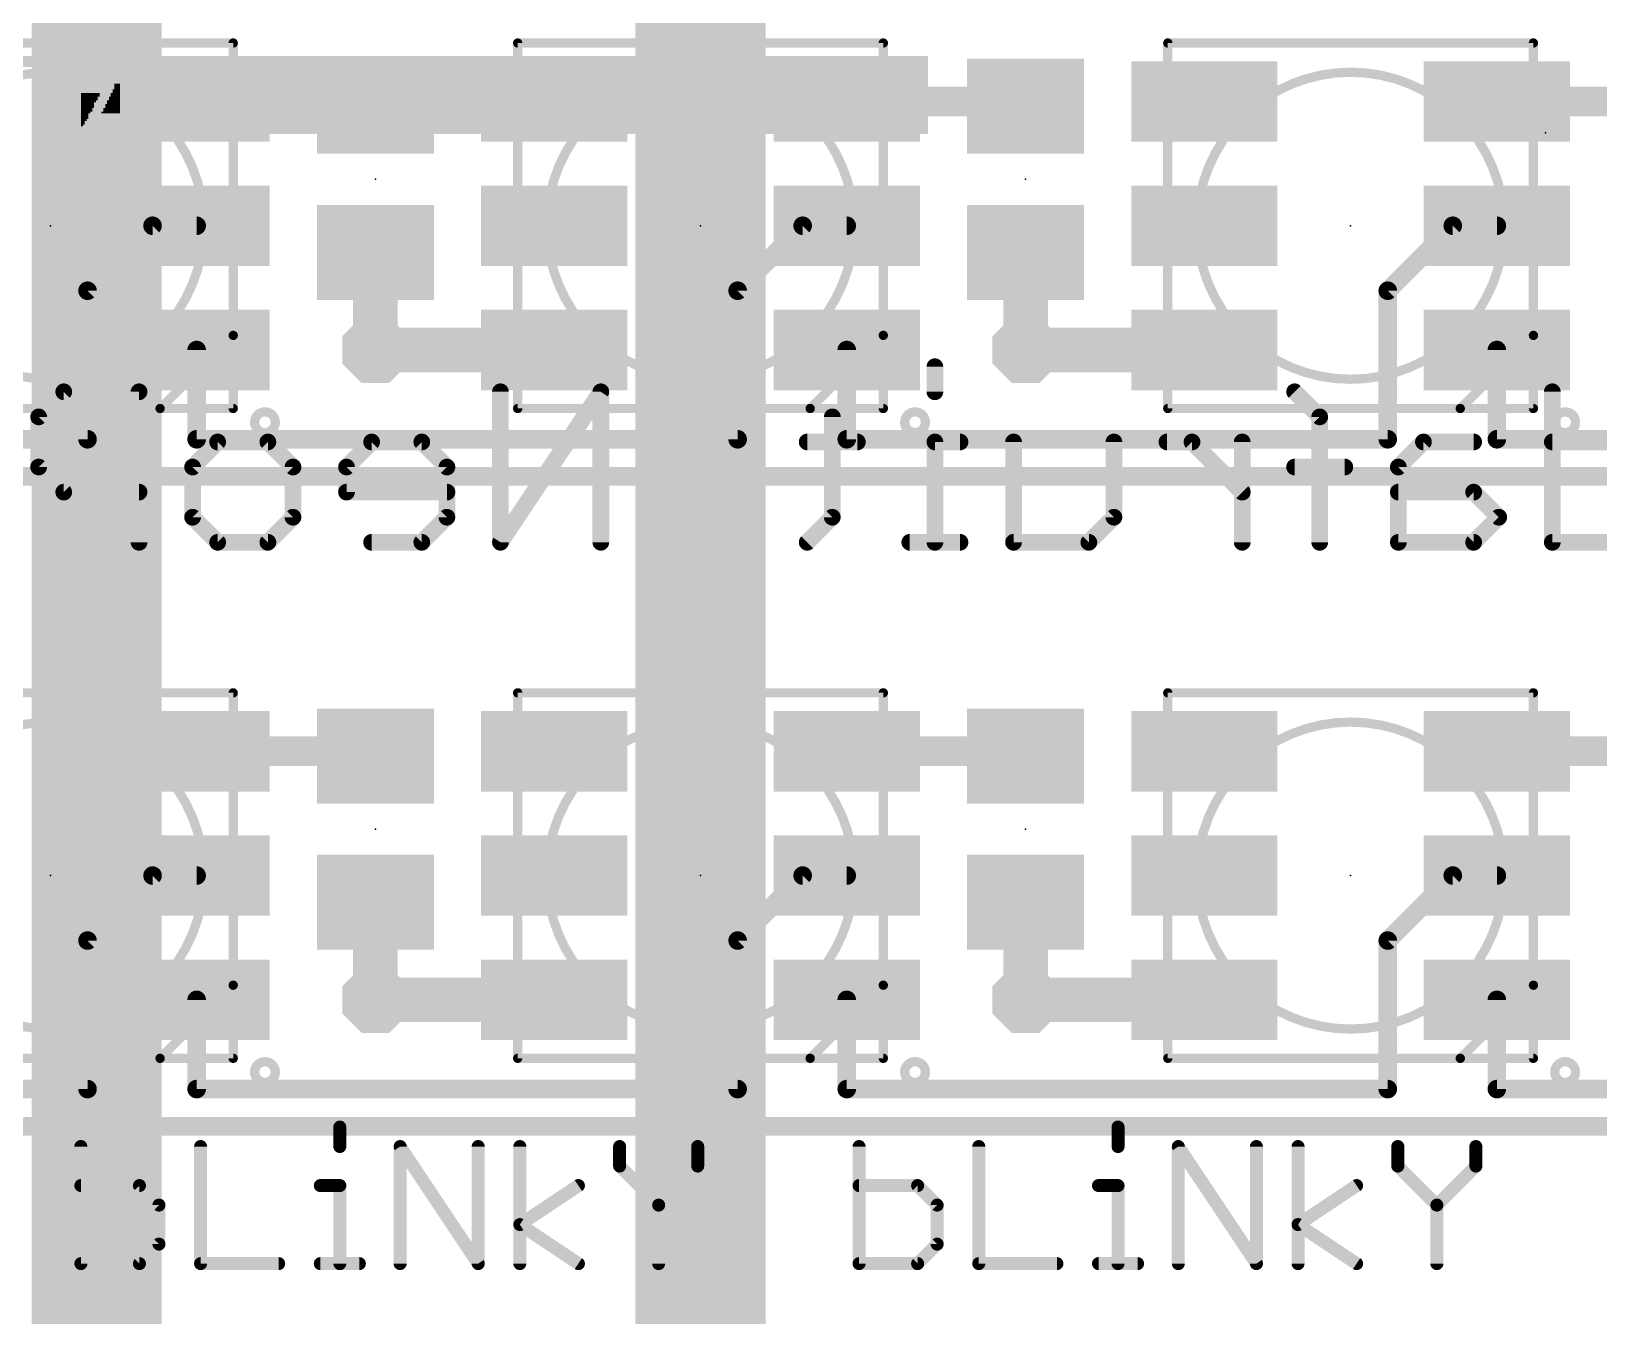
# Model space of a CAD drawing. Extents: x -36 to 36, y -36 to 36.
# Drawn here: x -4.71 to 16.73, y -19.36 to -1.79 of the extents above; entities that cross this region are included whole.
import ezdxf

# ---------------------------------------------------------------- set-up
doc = ezdxf.new("R2010")
doc.units = 0
for name, color, linetype in [('1', 12, 'CONTINUOUS'), ('16', 132, 'CONTINUOUS'), ('18', 4, 'CONTINUOUS'), ('21', 40, 'CONTINUOUS'), ('22', 6, 'CONTINUOUS'), ('23', 53, 'CONTINUOUS'), ('24', 53, 'CONTINUOUS')]:
    doc.layers.add(name, color=color, linetype=linetype)

# ---------------------------------------------------------------- blocks, each defined once
blk = doc.blocks.new('RECT')
blk.add_solid([(-0.5, -0.5), (0.5, -0.5), (-0.5, 0.5), (0.5, 0.5)])
blk = doc.blocks.new('OCTAGONV')
at = {"const_width": 0.5}
blk.add_lwpolyline([(-0.25, -0.1036), (-0.25, 0.1036), (-0.1036, 0.25), (0.1036, 0.25), (0.25, 0.1036), (0.25, -0.1036), (0.1036, -0.25), (-0.1036, -0.25), (-0.25, -0.1036), (-0.25, 0.1036)], dxfattribs=at)
blk = doc.blocks.new('ROUNDV')
at = {"const_width": 0.5}
blk.add_lwpolyline([(0, -0.25, 1), (0, 0.25, 1), (0, -0.25)], format="xyb", dxfattribs=at)

msp = doc.modelspace()

# ---------------------------------------------------------------- linework, layer by layer
at = {"layer": '1'}
for points, const_width in [([(-2.445, -2.745), (0, -2.745)], 0.4064), ([(0, -2.745), (0, -2.81)], 0.4064), ([(6.445, -2.745), (8.89, -2.745)], 0.4064), ([(8.89, -2.745), (8.89, -2.81)], 0.4064), ([(15.335, -2.745), (17.78, -2.745)], 0.4064), ([(-3.048, -4.445), (-3.937, -5.334)], 0.254), ([(-2.445, -4.445), (-3.048, -4.445)], 0.254), ([(5.842, -4.445), (4.953, -5.334)], 0.254), ([(6.445, -4.445), (5.842, -4.445)], 0.254), ([(14.732, -4.445), (13.843, -5.334)], 0.254), ([(15.335, -4.445), (14.732, -4.445)], 0.254), ([(0, -4.81), (0, -6.145)], 0.6096), ([(8.89, -4.81), (8.89, -6.145)], 0.6096), ([(-3.937, -5.334), (-3.937, -7.366)], 0.254), ([(4.953, -5.334), (4.953, -7.366)], 0.254), ([(13.843, -5.334), (13.843, -7.366)], 0.254), ([(0, -6.145), (2.445, -6.145)], 0.6096), ([(8.89, -6.145), (11.335, -6.145)], 0.6096), ([(-2.445, -7.366), (-2.445, -6.145)], 0.254), ([(6.445, -7.366), (6.445, -6.145)], 0.254), ([(15.335, -7.366), (15.335, -6.145)], 0.254), ([(-3.937, -7.366), (-11.335, -7.366)], 0.254), ([(4.953, -7.366), (-2.445, -7.366)], 0.254), ([(13.843, -7.366), (6.445, -7.366)], 0.254), ([(22.733, -7.366), (15.335, -7.366)], 0.254), ([(33.115, -7.874), (-29.159, -7.874)], 0.254), ([(-2.445, -11.635), (0, -11.635)], 0.4064), ([(0, -11.635), (0, -11.7)], 0.4064), ([(6.445, -11.635), (8.89, -11.635)], 0.4064), ([(8.89, -11.635), (8.89, -11.7)], 0.4064), ([(15.335, -11.635), (17.78, -11.635)], 0.4064), ([(-3.048, -13.335), (-3.937, -14.224)], 0.254), ([(-2.445, -13.335), (-3.048, -13.335)], 0.254), ([(5.842, -13.335), (4.953, -14.224)], 0.254), ([(6.445, -13.335), (5.842, -13.335)], 0.254), ([(14.732, -13.335), (13.843, -14.224)], 0.254), ([(15.335, -13.335), (14.732, -13.335)], 0.254), ([(0, -13.7), (0, -15.035)], 0.6096), ([(8.89, -13.7), (8.89, -15.035)], 0.6096), ([(-3.937, -14.224), (-3.937, -16.256)], 0.254), ([(4.953, -14.224), (4.953, -16.256)], 0.254), ([(13.843, -14.224), (13.843, -16.256)], 0.254), ([(0, -15.035), (2.445, -15.035)], 0.6096), ([(8.89, -15.035), (11.335, -15.035)], 0.6096), ([(-2.445, -16.256), (-2.445, -15.035)], 0.254), ([(6.445, -16.256), (6.445, -15.035)], 0.254), ([(15.335, -16.256), (15.335, -15.035)], 0.254), ([(-3.937, -16.256), (-11.335, -16.256)], 0.254), ([(4.953, -16.256), (-2.445, -16.256)], 0.254), ([(13.843, -16.256), (6.445, -16.256)], 0.254), ([(22.733, -16.256), (15.335, -16.256)], 0.254), ([(30.575, -16.764), (-29.1871, -16.764)], 0.254)]:
    msp.add_lwpolyline(points, dxfattribs=dict(at, const_width=const_width))
for points, const_width in [([(-2.445, -2.6434, 1), (-2.445, -2.8466)], 0.2032), ([(0.1016, -2.745, 1), (-0.1016, -2.745)], 0.2032), ([(0, -2.8466, 1), (0, -2.6434)], 0.2032), ([(6.445, -2.6434, 1), (6.445, -2.8466)], 0.2032), ([(8.9916, -2.745, 1), (8.7884, -2.745)], 0.2032), ([(8.89, -2.8466, 1), (8.89, -2.6434)], 0.2032), ([(15.335, -2.6434, 1), (15.335, -2.8466)], 0.2032), ([(-0.1016, -2.81, 1), (0.1016, -2.81)], 0.2032), ([(8.7884, -2.81, 1), (8.9916, -2.81)], 0.2032), ([(-3.048, -4.3815, 1), (-3.048, -4.5085)], 0.127), ([(-3.0031, -4.4899, 1), (-3.0929, -4.4001)], 0.127), ([(-2.445, -4.5085, 1), (-2.445, -4.3815)], 0.127), ([(5.842, -4.3815, 1), (5.842, -4.5085)], 0.127), ([(5.8869, -4.4899, 1), (5.7971, -4.4001)], 0.127), ([(6.445, -4.5085, 1), (6.445, -4.3815)], 0.127), ([(14.732, -4.3815, 1), (14.732, -4.5085)], 0.127), ([(14.7769, -4.4899, 1), (14.6871, -4.4001)], 0.127), ([(15.335, -4.5085, 1), (15.335, -4.3815)], 0.127), ([(0.1524, -4.81, 1), (-0.1524, -4.81)], 0.3048), ([(9.0424, -4.81, 1), (8.7376, -4.81)], 0.3048), ([(-3.8735, -5.334, 1), (-4.0005, -5.334)], 0.127), ([(-3.9819, -5.2891, 1), (-3.8921, -5.3789)], 0.127), ([(5.0165, -5.334, 1), (4.8895, -5.334)], 0.127), ([(4.9081, -5.2891, 1), (4.9979, -5.3789)], 0.127), ([(13.9065, -5.334, 1), (13.7795, -5.334)], 0.127), ([(13.7981, -5.2891, 1), (13.8879, -5.3789)], 0.127), ([(0, -5.9926, 1), (0, -6.2974)], 0.3048), ([(-0.1524, -6.145, 1), (0.1524, -6.145)], 0.3048), ([(2.445, -6.2974, 1), (2.445, -5.9926)], 0.3048), ([(8.89, -5.9926, 1), (8.89, -6.2974)], 0.3048), ([(8.7376, -6.145, 1), (9.0424, -6.145)], 0.3048), ([(11.335, -6.2974, 1), (11.335, -5.9926)], 0.3048), ([(-2.3815, -6.145, 1), (-2.5085, -6.145)], 0.127), ([(6.5085, -6.145, 1), (6.3815, -6.145)], 0.127), ([(15.3985, -6.145, 1), (15.2715, -6.145)], 0.127), ([(-3.937, -7.4295, 1), (-3.937, -7.3025)], 0.127), ([(-2.445, -7.3025, 1), (-2.445, -7.4295)], 0.127), ([(4.953, -7.4295, 1), (4.953, -7.3025)], 0.127), ([(6.445, -7.3025, 1), (6.445, -7.4295)], 0.127), ([(13.843, -7.4295, 1), (13.843, -7.3025)], 0.127), ([(15.335, -7.3025, 1), (15.335, -7.4295)], 0.127), ([(-4.0005, -7.366, 1), (-3.8735, -7.366)], 0.127), ([(-2.5085, -7.366, 1), (-2.3815, -7.366)], 0.127), ([(4.8895, -7.366, 1), (5.0165, -7.366)], 0.127), ([(6.3815, -7.366, 1), (6.5085, -7.366)], 0.127), ([(13.7795, -7.366, 1), (13.9065, -7.366)], 0.127), ([(15.2715, -7.366, 1), (15.3985, -7.366)], 0.127), ([(-2.445, -11.5334, 1), (-2.445, -11.7366)], 0.2032), ([(0.1016, -11.635, 1), (-0.1016, -11.635)], 0.2032), ([(0, -11.7366, 1), (0, -11.5334)], 0.2032), ([(6.445, -11.5334, 1), (6.445, -11.7366)], 0.2032), ([(8.9916, -11.635, 1), (8.7884, -11.635)], 0.2032), ([(8.89, -11.7366, 1), (8.89, -11.5334)], 0.2032), ([(15.335, -11.5334, 1), (15.335, -11.7366)], 0.2032), ([(-0.1016, -11.7, 1), (0.1016, -11.7)], 0.2032), ([(8.7884, -11.7, 1), (8.9916, -11.7)], 0.2032), ([(-3.048, -13.2715, 1), (-3.048, -13.3985)], 0.127), ([(-3.0031, -13.3799, 1), (-3.0929, -13.2901)], 0.127), ([(-2.445, -13.3985, 1), (-2.445, -13.2715)], 0.127), ([(5.842, -13.2715, 1), (5.842, -13.3985)], 0.127), ([(5.8869, -13.3799, 1), (5.7971, -13.2901)], 0.127), ([(6.445, -13.3985, 1), (6.445, -13.2715)], 0.127), ([(14.732, -13.2715, 1), (14.732, -13.3985)], 0.127), ([(14.7769, -13.3799, 1), (14.6871, -13.2901)], 0.127), ([(15.335, -13.3985, 1), (15.335, -13.2715)], 0.127), ([(0.1524, -13.7, 1), (-0.1524, -13.7)], 0.3048), ([(9.0424, -13.7, 1), (8.7376, -13.7)], 0.3048), ([(-3.8735, -14.224, 1), (-4.0005, -14.224)], 0.127), ([(-3.9819, -14.1791, 1), (-3.8921, -14.2689)], 0.127), ([(5.0165, -14.224, 1), (4.8895, -14.224)], 0.127), ([(4.9081, -14.1791, 1), (4.9979, -14.2689)], 0.127), ([(13.9065, -14.224, 1), (13.7795, -14.224)], 0.127), ([(13.7981, -14.1791, 1), (13.8879, -14.2689)], 0.127), ([(0, -14.8826, 1), (0, -15.1874)], 0.3048), ([(2.445, -15.1874, 1), (2.445, -14.8826)], 0.3048), ([(8.89, -14.8826, 1), (8.89, -15.1874)], 0.3048), ([(11.335, -15.1874, 1), (11.335, -14.8826)], 0.3048), ([(-2.3815, -15.035, 1), (-2.5085, -15.035)], 0.127), ([(-0.1524, -15.035, 1), (0.1524, -15.035)], 0.3048), ([(6.5085, -15.035, 1), (6.3815, -15.035)], 0.127), ([(8.7376, -15.035, 1), (9.0424, -15.035)], 0.3048), ([(15.3985, -15.035, 1), (15.2715, -15.035)], 0.127), ([(-4.0005, -16.256, 1), (-3.8735, -16.256)], 0.127), ([(-3.937, -16.3195, 1), (-3.937, -16.1925)], 0.127), ([(-2.445, -16.1925, 1), (-2.445, -16.3195)], 0.127), ([(-2.5085, -16.256, 1), (-2.3815, -16.256)], 0.127), ([(4.8895, -16.256, 1), (5.0165, -16.256)], 0.127), ([(4.953, -16.3195, 1), (4.953, -16.1925)], 0.127), ([(6.445, -16.1925, 1), (6.445, -16.3195)], 0.127), ([(6.3815, -16.256, 1), (6.5085, -16.256)], 0.127), ([(13.7795, -16.256, 1), (13.9065, -16.256)], 0.127), ([(13.843, -16.3195, 1), (13.843, -16.1925)], 0.127), ([(15.335, -16.1925, 1), (15.335, -16.3195)], 0.127), ([(15.2715, -16.256, 1), (15.3985, -16.256)], 0.127)]:
    msp.add_lwpolyline(points, format="xyb", dxfattribs=dict(at, const_width=const_width))
at = {"layer": '16', "const_width": 1.778}
for points in [[(-3.81, -9.525), (-3.81, -0.508)], [(4.445, -9.525), (4.445, -0.508)], [(-3.81, -18.161), (-3.81, -9.525)], [(4.445, -18.161), (4.445, -9.525)], [(-3.81, -18.161), (-3.81, -27.432)], [(4.445, -18.161), (4.445, -27.432)]]:
    msp.add_lwpolyline(points, dxfattribs=at)
at = {"layer": '16', "const_width": 0.889}
for points in [[(-3.3655, -9.525, 1), (-4.2545, -9.525)], [(4.8895, -9.525, 1), (4.0005, -9.525)], [(-4.2545, -9.525, 1), (-3.3655, -9.525)], [(4.0005, -9.525, 1), (4.8895, -9.525)], [(-3.3655, -18.161, 1), (-4.2545, -18.161)], [(4.8895, -18.161, 1), (4.0005, -18.161)], [(-4.2545, -18.161, 1), (-3.3655, -18.161)], [(4.0005, -18.161, 1), (4.8895, -18.161)]]:
    msp.add_lwpolyline(points, format="xyb", dxfattribs=at)
at = {"layer": '21'}
for points, const_width in [([(-6.945, -1.945), (-1.945, -1.945)], 0.127), ([(-1.945, -1.945), (-1.945, -5.945)], 0.127), ([(1.945, -1.945), (6.945, -1.945)], 0.127), ([(1.945, -6.945), (1.945, -1.945)], 0.127), ([(6.945, -1.945), (6.945, -5.945)], 0.127), ([(10.835, -1.945), (15.835, -1.945)], 0.127), ([(10.835, -6.945), (10.835, -1.945)], 0.127), ([(15.835, -1.945), (15.835, -5.945)], 0.127), ([(-2.945, -6.945), (-1.945, -5.945)], 0.127), ([(-1.945, -5.945), (-1.945, -6.945)], 0.127), ([(5.945, -6.945), (6.945, -5.945)], 0.127), ([(6.945, -5.945), (6.945, -6.945)], 0.127), ([(14.835, -6.945), (15.835, -5.945)], 0.127), ([(15.835, -5.945), (15.835, -6.945)], 0.127), ([(-2.945, -6.945), (-6.945, -6.945)], 0.127), ([(-1.945, -6.945), (-2.945, -6.945)], 0.127), ([(5.945, -6.945), (1.945, -6.945)], 0.127), ([(6.945, -6.945), (5.945, -6.945)], 0.127), ([(14.835, -6.945), (10.835, -6.945)], 0.127), ([(15.835, -6.945), (14.835, -6.945)], 0.127), ([(-6.945, -10.835), (-1.945, -10.835)], 0.127), ([(-1.945, -10.835), (-1.945, -14.835)], 0.127), ([(1.945, -10.835), (6.945, -10.835)], 0.127), ([(1.945, -15.835), (1.945, -10.835)], 0.127), ([(6.945, -10.835), (6.945, -14.835)], 0.127), ([(10.835, -10.835), (15.835, -10.835)], 0.127), ([(10.835, -15.835), (10.835, -10.835)], 0.127), ([(15.835, -10.835), (15.835, -14.835)], 0.127), ([(-2.945, -15.835), (-1.945, -14.835)], 0.127), ([(-1.945, -14.835), (-1.945, -15.835)], 0.127), ([(5.945, -15.835), (6.945, -14.835)], 0.127), ([(6.945, -14.835), (6.945, -15.835)], 0.127), ([(14.835, -15.835), (15.835, -14.835)], 0.127), ([(15.835, -14.835), (15.835, -15.835)], 0.127), ([(-2.945, -15.835), (-6.945, -15.835)], 0.127), ([(-1.945, -15.835), (-2.945, -15.835)], 0.127), ([(5.945, -15.835), (1.945, -15.835)], 0.127), ([(6.945, -15.835), (5.945, -15.835)], 0.127), ([(14.835, -15.835), (10.835, -15.835)], 0.127), ([(15.835, -15.835), (14.835, -15.835)], 0.127), ([(-0.4868, -16.7751), (-0.4868, -17.042)], 0.1778), ([(10.1547, -16.7751), (10.1547, -17.042)], 0.1778), ([(-4.0281, -17.042), (-4.0281, -18.6436)], 0.1778), ([(-2.3909, -17.042), (-2.3909, -18.6436)], 0.1778), ([(0.3377, -18.6436), (0.3377, -17.042)], 0.1778), ([(0.3377, -17.042), (1.4054, -18.6436)], 0.1778), ([(1.4054, -18.6436), (1.4054, -17.042)], 0.1778), ([(1.9748, -18.6436), (1.9748, -17.042)], 0.1778), ([(3.3391, -17.042), (3.3391, -17.309)], 0.1778), ([(4.4068, -17.309), (4.4068, -17.042)], 0.1778), ([(6.6134, -17.042), (6.6134, -18.6436)], 0.1778), ([(8.2506, -17.042), (8.2506, -18.6436)], 0.1778), ([(10.9792, -18.6436), (10.9792, -17.042)], 0.1778), ([(10.9792, -17.042), (12.0469, -18.6436)], 0.1778), ([(12.0469, -18.6436), (12.0469, -17.042)], 0.1778), ([(12.6164, -18.6436), (12.6164, -17.042)], 0.1778), ([(13.9807, -17.042), (13.9807, -17.309)], 0.1778), ([(15.0484, -17.309), (15.0484, -17.042)], 0.1778), ([(3.3391, -17.309), (3.873, -17.8428)], 0.1778), ([(3.873, -17.8428), (4.4068, -17.309)], 0.1778), ([(13.9807, -17.309), (14.5145, -17.8428)], 0.1778), ([(14.5145, -17.8428), (15.0484, -17.309)], 0.1778), ([(-3.2273, -17.5759), (-4.0281, -17.5759)], 0.1778), ([(-2.9604, -17.8428), (-3.2273, -17.5759)], 0.1778), ([(-0.7538, -17.5759), (-0.4868, -17.5759)], 0.1778), ([(-0.4868, -17.5759), (-0.4868, -18.6436)], 0.1778), ([(1.9748, -18.1097), (2.7756, -17.5759)], 0.1778), ([(7.4142, -17.5759), (6.6134, -17.5759)], 0.1778), ([(7.6812, -17.8428), (7.4142, -17.5759)], 0.1778), ([(9.8878, -17.5759), (10.1547, -17.5759)], 0.1778), ([(10.1547, -17.5759), (10.1547, -18.6436)], 0.1778), ([(12.6164, -18.1097), (13.4171, -17.5759)], 0.1778), ([(-2.9604, -18.3767), (-2.9604, -17.8428)], 0.1778), ([(3.873, -17.8428), (3.873, -18.6436)], 0.1778), ([(7.6812, -18.3767), (7.6812, -17.8428)], 0.1778), ([(14.5145, -17.8428), (14.5145, -18.6436)], 0.1778), ([(2.7756, -18.6436), (1.9748, -18.1097)], 0.1778), ([(13.4171, -18.6436), (12.6164, -18.1097)], 0.1778), ([(-3.2273, -18.6436), (-2.9604, -18.3767)], 0.1778), ([(7.4142, -18.6436), (7.6812, -18.3767)], 0.1778), ([(-4.0281, -18.6436), (-3.2273, -18.6436)], 0.1778), ([(-2.3909, -18.6436), (-1.3232, -18.6436)], 0.1778), ([(-0.7538, -18.6436), (-0.2199, -18.6436)], 0.1778), ([(6.6134, -18.6436), (7.4142, -18.6436)], 0.1778), ([(8.2506, -18.6436), (9.3183, -18.6436)], 0.1778), ([(9.8878, -18.6436), (10.4216, -18.6436)], 0.1778)]:
    msp.add_lwpolyline(points, dxfattribs=dict(at, const_width=const_width))
for points, const_width in [([(-1.9133, -1.945, 1), (-1.9768, -1.945)], 0.0635), ([(-1.945, -1.9768, 1), (-1.945, -1.9133)], 0.0635), ([(1.945, -1.9133, 1), (1.945, -1.9768)], 0.0635), ([(1.9768, -1.945, 1), (1.9133, -1.945)], 0.0635), ([(6.9768, -1.945, 1), (6.9133, -1.945)], 0.0635), ([(6.945, -1.9768, 1), (6.945, -1.9133)], 0.0635), ([(10.8668, -1.945, 1), (10.8033, -1.945)], 0.0635), ([(10.835, -1.9133, 1), (10.835, -1.9768)], 0.0635), ([(15.8668, -1.945, 1), (15.8033, -1.945)], 0.0635), ([(15.835, -1.9768, 1), (15.835, -1.9133)], 0.0635), ([(-4.445, -6.545, 1), (-4.445, -2.345, 1), (-4.445, -6.545)], 0.127), ([(4.445, -6.545, 1), (4.445, -2.345, 1), (4.445, -6.545)], 0.127), ([(13.335, -6.545, 1), (13.335, -2.345, 1), (13.335, -6.545)], 0.127), ([(-1.9133, -5.945, 1), (-1.9768, -5.945)], 0.0635), ([(-1.9768, -5.945, 1), (-1.9133, -5.945)], 0.0635), ([(-1.9225, -5.9675, 1), (-1.9675, -5.9225)], 0.0635), ([(6.9768, -5.945, 1), (6.9133, -5.945)], 0.0635), ([(6.9133, -5.945, 1), (6.9768, -5.945)], 0.0635), ([(6.9675, -5.9675, 1), (6.9225, -5.9225)], 0.0635), ([(15.8668, -5.945, 1), (15.8033, -5.945)], 0.0635), ([(15.8033, -5.945, 1), (15.8668, -5.945)], 0.0635), ([(15.8575, -5.9675, 1), (15.8125, -5.9225)], 0.0635), ([(-2.9675, -6.9225, 1), (-2.9225, -6.9675)], 0.0635), ([(-2.945, -6.9133, 1), (-2.945, -6.9768)], 0.0635), ([(-2.945, -6.9768, 1), (-2.945, -6.9133)], 0.0635), ([(-1.9768, -6.945, 1), (-1.9133, -6.945)], 0.0635), ([(-1.945, -6.9768, 1), (-1.945, -6.9133)], 0.0635), ([(-1.511, -7.2744, 1), (-1.511, -6.9916, 1), (-1.511, -7.2744)], 0.127), ([(1.945, -6.9133, 1), (1.945, -6.9768)], 0.0635), ([(1.9133, -6.945, 1), (1.9768, -6.945)], 0.0635), ([(5.9225, -6.9225, 1), (5.9675, -6.9675)], 0.0635), ([(5.945, -6.9133, 1), (5.945, -6.9768)], 0.0635), ([(5.945, -6.9768, 1), (5.945, -6.9133)], 0.0635), ([(6.9133, -6.945, 1), (6.9768, -6.945)], 0.0635), ([(6.945, -6.9768, 1), (6.945, -6.9133)], 0.0635), ([(7.379, -7.2744, 1), (7.379, -6.9916, 1), (7.379, -7.2744)], 0.127), ([(10.835, -6.9133, 1), (10.835, -6.9768)], 0.0635), ([(10.8033, -6.945, 1), (10.8668, -6.945)], 0.0635), ([(14.8125, -6.9225, 1), (14.8575, -6.9675)], 0.0635), ([(14.835, -6.9133, 1), (14.835, -6.9768)], 0.0635), ([(14.835, -6.9768, 1), (14.835, -6.9133)], 0.0635), ([(15.8033, -6.945, 1), (15.8668, -6.945)], 0.0635), ([(15.835, -6.9768, 1), (15.835, -6.9133)], 0.0635), ([(16.269, -7.2744, 1), (16.269, -6.9916, 1), (16.269, -7.2744)], 0.127), ([(-1.9133, -10.835, 1), (-1.9768, -10.835)], 0.0635), ([(-1.945, -10.8668, 1), (-1.945, -10.8033)], 0.0635), ([(1.945, -10.8033, 1), (1.945, -10.8668)], 0.0635), ([(1.9768, -10.835, 1), (1.9133, -10.835)], 0.0635), ([(6.9768, -10.835, 1), (6.9133, -10.835)], 0.0635), ([(6.945, -10.8668, 1), (6.945, -10.8033)], 0.0635), ([(10.835, -10.8033, 1), (10.835, -10.8668)], 0.0635), ([(10.8668, -10.835, 1), (10.8033, -10.835)], 0.0635), ([(15.8668, -10.835, 1), (15.8033, -10.835)], 0.0635), ([(15.835, -10.8668, 1), (15.835, -10.8033)], 0.0635), ([(-4.445, -15.435, 1), (-4.445, -11.235, 1), (-4.445, -15.435)], 0.127), ([(4.445, -15.435, 1), (4.445, -11.235, 1), (4.445, -15.435)], 0.127), ([(13.335, -15.435, 1), (13.335, -11.235, 1), (13.335, -15.435)], 0.127), ([(-1.9133, -14.835, 1), (-1.9768, -14.835)], 0.0635), ([(-1.9225, -14.8575, 1), (-1.9675, -14.8125)], 0.0635), ([(6.9768, -14.835, 1), (6.9133, -14.835)], 0.0635), ([(6.9675, -14.8575, 1), (6.9225, -14.8125)], 0.0635), ([(15.8668, -14.835, 1), (15.8033, -14.835)], 0.0635), ([(15.8575, -14.8575, 1), (15.8125, -14.8125)], 0.0635), ([(-1.9768, -14.835, 1), (-1.9133, -14.835)], 0.0635), ([(6.9133, -14.835, 1), (6.9768, -14.835)], 0.0635), ([(15.8033, -14.835, 1), (15.8668, -14.835)], 0.0635), ([(-2.9675, -15.8125, 1), (-2.9225, -15.8575)], 0.0635), ([(-2.945, -15.8033, 1), (-2.945, -15.8668)], 0.0635), ([(-2.945, -15.8668, 1), (-2.945, -15.8033)], 0.0635), ([(-1.9768, -15.835, 1), (-1.9133, -15.835)], 0.0635), ([(-1.945, -15.8668, 1), (-1.945, -15.8033)], 0.0635), ([(-1.511, -16.1644, 1), (-1.511, -15.8816, 1), (-1.511, -16.1644)], 0.127), ([(1.945, -15.8033, 1), (1.945, -15.8668)], 0.0635), ([(1.9133, -15.835, 1), (1.9768, -15.835)], 0.0635), ([(5.9225, -15.8125, 1), (5.9675, -15.8575)], 0.0635), ([(5.945, -15.8033, 1), (5.945, -15.8668)], 0.0635), ([(5.945, -15.8668, 1), (5.945, -15.8033)], 0.0635), ([(6.9133, -15.835, 1), (6.9768, -15.835)], 0.0635), ([(6.945, -15.8668, 1), (6.945, -15.8033)], 0.0635), ([(7.379, -16.1644, 1), (7.379, -15.8816, 1), (7.379, -16.1644)], 0.127), ([(10.835, -15.8033, 1), (10.835, -15.8668)], 0.0635), ([(10.8033, -15.835, 1), (10.8668, -15.835)], 0.0635), ([(14.8125, -15.8125, 1), (14.8575, -15.8575)], 0.0635), ([(14.835, -15.8033, 1), (14.835, -15.8668)], 0.0635), ([(14.835, -15.8668, 1), (14.835, -15.8033)], 0.0635), ([(15.8033, -15.835, 1), (15.8668, -15.835)], 0.0635), ([(15.835, -15.8668, 1), (15.835, -15.8033)], 0.0635), ([(16.269, -16.1644, 1), (16.269, -15.8816, 1), (16.269, -16.1644)], 0.127), ([(-0.4424, -16.7751, 1), (-0.5313, -16.7751)], 0.0889), ([(10.1991, -16.7751, 1), (10.1102, -16.7751)], 0.0889), ([(-3.9836, -17.042, 1), (-4.0725, -17.042)], 0.0889), ([(-2.3465, -17.042, 1), (-2.4354, -17.042)], 0.0889), ([(-0.5313, -17.042, 1), (-0.4424, -17.042)], 0.0889), ([(0.3821, -17.042, 1), (0.2932, -17.042)], 0.0889), ([(0.3747, -17.0174, 1), (0.3007, -17.0667)], 0.0889), ([(1.4498, -17.042, 1), (1.3609, -17.042)], 0.0889), ([(2.0193, -17.042, 1), (1.9304, -17.042)], 0.0889), ([(3.3836, -17.042, 1), (3.2947, -17.042)], 0.0889), ([(4.4513, -17.042, 1), (4.3624, -17.042)], 0.0889), ([(6.6579, -17.042, 1), (6.569, -17.042)], 0.0889), ([(8.2951, -17.042, 1), (8.2062, -17.042)], 0.0889), ([(10.1102, -17.042, 1), (10.1991, -17.042)], 0.0889), ([(11.0236, -17.042, 1), (10.9347, -17.042)], 0.0889), ([(11.0162, -17.0174, 1), (10.9422, -17.0667)], 0.0889), ([(12.0914, -17.042, 1), (12.0025, -17.042)], 0.0889), ([(12.6608, -17.042, 1), (12.5719, -17.042)], 0.0889), ([(14.0251, -17.042, 1), (13.9362, -17.042)], 0.0889), ([(15.0928, -17.042, 1), (15.0039, -17.042)], 0.0889), ([(3.3706, -17.2775, 1), (3.3077, -17.3404)], 0.0889), ([(3.2947, -17.309, 1), (3.3836, -17.309)], 0.0889), ([(4.3624, -17.309, 1), (4.4513, -17.309)], 0.0889), ([(4.4383, -17.3404, 1), (4.3754, -17.2775)], 0.0889), ([(14.0121, -17.2775, 1), (13.9492, -17.3404)], 0.0889), ([(13.9362, -17.309, 1), (14.0251, -17.309)], 0.0889), ([(15.0039, -17.309, 1), (15.0928, -17.309)], 0.0889), ([(15.0798, -17.3404, 1), (15.0169, -17.2775)], 0.0889), ([(-4.0281, -17.5314, 1), (-4.0281, -17.6203)], 0.0889), ([(-3.1959, -17.5445, 1), (-3.2587, -17.6073)], 0.0889), ([(-3.2273, -17.6203, 1), (-3.2273, -17.5314)], 0.0889), ([(-0.7538, -17.5314, 1), (-0.7538, -17.6203)], 0.0889), ([(-0.4424, -17.5759, 1), (-0.5313, -17.5759)], 0.0889), ([(-0.4868, -17.6203, 1), (-0.4868, -17.5314)], 0.0889), ([(2.8003, -17.6129, 1), (2.751, -17.5389)], 0.0889), ([(6.6134, -17.5314, 1), (6.6134, -17.6203)], 0.0889), ([(7.4457, -17.5445, 1), (7.3828, -17.6073)], 0.0889), ([(7.4142, -17.6203, 1), (7.4142, -17.5314)], 0.0889), ([(9.8878, -17.5314, 1), (9.8878, -17.6203)], 0.0889), ([(10.1991, -17.5759, 1), (10.1102, -17.5759)], 0.0889), ([(10.1547, -17.6203, 1), (10.1547, -17.5314)], 0.0889), ([(13.4418, -17.6129, 1), (13.3925, -17.5389)], 0.0889), ([(-2.9159, -17.8428, 1), (-3.0048, -17.8428)], 0.0889), ([(-2.9918, -17.8742, 1), (-2.9289, -17.8114)], 0.0889), ([(3.9174, -17.8428, 1), (3.8285, -17.8428)], 0.0889), ([(3.8416, -17.8114, 1), (3.9044, -17.8742)], 0.0889), ([(3.8416, -17.8742, 1), (3.9044, -17.8114)], 0.0889), ([(7.7256, -17.8428, 1), (7.6367, -17.8428)], 0.0889), ([(7.6497, -17.8742, 1), (7.7126, -17.8114)], 0.0889), ([(14.4831, -17.8114, 1), (14.5459, -17.8742)], 0.0889), ([(14.559, -17.8428, 1), (14.4701, -17.8428)], 0.0889), ([(14.4831, -17.8742, 1), (14.5459, -17.8114)], 0.0889), ([(1.9995, -18.0728, 1), (1.9502, -18.1467)], 0.0889), ([(1.9502, -18.0728, 1), (1.9995, -18.1467)], 0.0889), ([(12.641, -18.0728, 1), (12.5917, -18.1467)], 0.0889), ([(12.5917, -18.0728, 1), (12.641, -18.1467)], 0.0889), ([(-3.0048, -18.3767, 1), (-2.9159, -18.3767)], 0.0889), ([(-2.9289, -18.4081, 1), (-2.9918, -18.3452)], 0.0889), ([(7.6367, -18.3767, 1), (7.7256, -18.3767)], 0.0889), ([(7.7126, -18.4081, 1), (7.6497, -18.3452)], 0.0889), ([(-4.0281, -18.5991, 1), (-4.0281, -18.6881)], 0.0889), ([(-4.0725, -18.6436, 1), (-3.9836, -18.6436)], 0.0889), ([(-3.2587, -18.6122, 1), (-3.1959, -18.675)], 0.0889), ([(-3.2273, -18.6881, 1), (-3.2273, -18.5991)], 0.0889), ([(-2.4354, -18.6436, 1), (-2.3465, -18.6436)], 0.0889), ([(-2.3909, -18.5991, 1), (-2.3909, -18.6881)], 0.0889), ([(-1.3232, -18.6881, 1), (-1.3232, -18.5991)], 0.0889), ([(-0.7538, -18.5991, 1), (-0.7538, -18.6881)], 0.0889), ([(-0.5313, -18.6436, 1), (-0.4424, -18.6436)], 0.0889), ([(-0.2199, -18.6881, 1), (-0.2199, -18.5991)], 0.0889), ([(0.2932, -18.6436, 1), (0.3821, -18.6436)], 0.0889), ([(1.3609, -18.6436, 1), (1.4498, -18.6436)], 0.0889), ([(1.3684, -18.6683, 1), (1.4424, -18.6189)], 0.0889), ([(1.9304, -18.6436, 1), (2.0193, -18.6436)], 0.0889), ([(2.751, -18.6806, 1), (2.8003, -18.6066)], 0.0889), ([(3.8285, -18.6436, 1), (3.9174, -18.6436)], 0.0889), ([(6.6134, -18.5991, 1), (6.6134, -18.6881)], 0.0889), ([(6.569, -18.6436, 1), (6.6579, -18.6436)], 0.0889), ([(7.3828, -18.6122, 1), (7.4457, -18.675)], 0.0889), ([(7.4142, -18.6881, 1), (7.4142, -18.5991)], 0.0889), ([(8.2506, -18.5991, 1), (8.2506, -18.6881)], 0.0889), ([(8.2062, -18.6436, 1), (8.2951, -18.6436)], 0.0889), ([(9.3183, -18.6881, 1), (9.3183, -18.5991)], 0.0889), ([(9.8878, -18.5991, 1), (9.8878, -18.6881)], 0.0889), ([(10.1102, -18.6436, 1), (10.1991, -18.6436)], 0.0889), ([(10.4216, -18.6881, 1), (10.4216, -18.5991)], 0.0889), ([(10.9347, -18.6436, 1), (11.0236, -18.6436)], 0.0889), ([(12.0025, -18.6436, 1), (12.0914, -18.6436)], 0.0889), ([(12.0099, -18.6683, 1), (12.0839, -18.6189)], 0.0889), ([(12.5719, -18.6436, 1), (12.6608, -18.6436)], 0.0889), ([(13.3925, -18.6806, 1), (13.4418, -18.6066)], 0.0889), ([(14.4701, -18.6436, 1), (14.559, -18.6436)], 0.0889)]:
    msp.add_lwpolyline(points, format="xyb", dxfattribs=dict(at, const_width=const_width))
at = {"layer": '22', "const_width": 0.2286}
for points in [[(7.6505, -6.3733), (7.6505, -6.7165)], [(-4.2622, -6.7165), (-4.6054, -7.0597)], [(-3.2326, -6.7165), (-4.2622, -6.7165)], [(-3.2326, -8.7757), (-3.2326, -6.7165)], [(3.0822, -6.7165), (1.7094, -8.7757)], [(1.7094, -8.7757), (1.7094, -6.7165)], [(3.0822, -8.7757), (3.0822, -6.7165)], [(12.9128, -7.0597), (12.5696, -6.7165)], [(16.093, -6.7165), (16.093, -8.7757)], [(-4.6054, -7.0597), (-4.6054, -7.7461)], [(6.2472, -7.0597), (6.2472, -8.4325)], [(12.9128, -8.7757), (12.9128, -7.0597)], [(-2.5004, -7.7461), (-2.1572, -7.4029)], [(-2.1572, -7.4029), (-1.4709, -7.4029)], [(-1.4709, -7.4029), (-1.1277, -7.7461)], [(-0.0523, -7.4029), (-0.3955, -7.7461)], [(0.6341, -7.4029), (-0.0523, -7.4029)], [(0.9773, -7.7461), (0.6341, -7.4029)], [(6.5904, -7.4029), (5.904, -7.4029)], [(7.9937, -7.4029), (7.6505, -7.4029)], [(7.6505, -7.4029), (7.6505, -8.7757)], [(8.7258, -8.7757), (8.7258, -7.4029)], [(10.0986, -7.4029), (10.0986, -8.4325)], [(11.1663, -7.4029), (10.8231, -7.4029)], [(11.8527, -8.0893), (11.1663, -7.4029)], [(11.8527, -8.7757), (11.8527, -7.4029)], [(14.3313, -7.4029), (13.9881, -7.7461)], [(15.0177, -7.4029), (14.3313, -7.4029)], [(17.1226, -7.4029), (16.093, -7.4029)], [(-4.6054, -7.7461), (-4.2622, -8.0893)], [(-2.5004, -8.4325), (-2.5004, -7.7461)], [(-1.1277, -7.7461), (-1.1277, -8.4325)], [(-0.3955, -7.7461), (-0.3955, -8.0893)], [(0.9773, -8.4325), (0.9773, -7.7461)], [(13.2559, -7.7461), (12.5696, -7.7461)], [(13.9881, -7.7461), (13.9881, -8.7757)], [(-4.2622, -8.0893), (-3.2326, -8.0893)], [(-0.3955, -8.0893), (0.9773, -8.0893)], [(15.0177, -8.0893), (13.9881, -8.0893)], [(15.3609, -8.4325), (15.0177, -8.0893)], [(-2.1572, -8.7757), (-2.5004, -8.4325)], [(-1.1277, -8.4325), (-1.4709, -8.7757)], [(0.6341, -8.7757), (0.9773, -8.4325)], [(6.2472, -8.4325), (5.904, -8.7757)], [(10.0986, -8.4325), (9.7554, -8.7757)], [(15.0177, -8.7757), (15.3609, -8.4325)], [(-1.4709, -8.7757), (-2.1572, -8.7757)], [(-0.0523, -8.7757), (0.6341, -8.7757)], [(7.9937, -8.7757), (7.3073, -8.7757)], [(9.7554, -8.7757), (8.7258, -8.7757)], [(13.9881, -8.7757), (15.0177, -8.7757)], [(16.093, -8.7757), (17.1226, -8.7757)]]:
    msp.add_lwpolyline(points, dxfattribs=at)
at = {"layer": '22', "const_width": 0.1143}
for points in [[(7.7076, -6.3733, 1), (7.5933, -6.3733)], [(-4.2622, -6.6594, 1), (-4.2622, -6.7737)], [(-4.2217, -6.757, 1), (-4.3026, -6.6761)], [(-3.1754, -6.7165, 1), (-3.2897, -6.7165)], [(-3.2326, -6.7737, 1), (-3.2326, -6.6594)], [(1.7666, -6.7165, 1), (1.6523, -6.7165)], [(3.1393, -6.7165, 1), (3.025, -6.7165)], [(3.1297, -6.7482, 1), (3.0346, -6.6848)], [(12.61, -6.6761, 1), (12.5291, -6.757)], [(16.1502, -6.7165, 1), (16.0359, -6.7165)], [(7.5933, -6.7165, 1), (7.7076, -6.7165)], [(-4.6458, -7.0193, 1), (-4.5649, -7.1001)], [(-4.5482, -7.0597, 1), (-4.6625, -7.0597)], [(6.3043, -7.0597, 1), (6.19, -7.0597)], [(12.9699, -7.0597, 1), (12.8556, -7.0597)], [(12.8723, -7.1001, 1), (12.9532, -7.0193)], [(-2.1572, -7.3458, 1), (-2.1572, -7.4601)], [(-2.1168, -7.4433, 1), (-2.1977, -7.3625)], [(-1.4304, -7.3625, 1), (-1.5113, -7.4433)], [(-1.4709, -7.4601, 1), (-1.4709, -7.3458)], [(-0.0523, -7.3458, 1), (-0.0523, -7.4601)], [(-0.0119, -7.4433, 1), (-0.0927, -7.3625)], [(0.6745, -7.3625, 1), (0.5937, -7.4433)], [(0.6341, -7.4601, 1), (0.6341, -7.3458)], [(5.904, -7.3458, 1), (5.904, -7.4601)], [(6.5904, -7.4601, 1), (6.5904, -7.3458)], [(7.6505, -7.3458, 1), (7.6505, -7.4601)], [(7.7076, -7.4029, 1), (7.5933, -7.4029)], [(7.9937, -7.4601, 1), (7.9937, -7.3458)], [(8.7829, -7.4029, 1), (8.6686, -7.4029)], [(10.1557, -7.4029, 1), (10.0414, -7.4029)], [(10.8231, -7.3458, 1), (10.8231, -7.4601)], [(11.2067, -7.3625, 1), (11.1259, -7.4433)], [(11.1663, -7.4601, 1), (11.1663, -7.3458)], [(11.9098, -7.4029, 1), (11.7955, -7.4029)], [(14.3313, -7.3458, 1), (14.3313, -7.4601)], [(14.3717, -7.4433, 1), (14.2909, -7.3625)], [(15.0177, -7.4601, 1), (15.0177, -7.3458)], [(16.093, -7.3458, 1), (16.093, -7.4601)], [(-4.5649, -7.7057, 1), (-4.6458, -7.7865)], [(-4.6625, -7.7461, 1), (-4.5482, -7.7461)], [(-2.4433, -7.7461, 1), (-2.5576, -7.7461)], [(-2.5408, -7.7057, 1), (-2.46, -7.7865)], [(-1.0705, -7.7461, 1), (-1.1848, -7.7461)], [(-1.1681, -7.7865, 1), (-1.0873, -7.7057)], [(-0.3384, -7.7461, 1), (-0.4527, -7.7461)], [(-0.4359, -7.7057, 1), (-0.3551, -7.7865)], [(1.0344, -7.7461, 1), (0.9201, -7.7461)], [(0.9368, -7.7865, 1), (1.0177, -7.7057)], [(12.5696, -7.689, 1), (12.5696, -7.8033)], [(13.2559, -7.8033, 1), (13.2559, -7.689)], [(14.0452, -7.7461, 1), (13.9309, -7.7461)], [(13.9477, -7.7057, 1), (14.0285, -7.7865)], [(-4.2622, -8.0322, 1), (-4.2622, -8.1465)], [(-4.3026, -8.1297, 1), (-4.2217, -8.0489)], [(-3.2326, -8.1465, 1), (-3.2326, -8.0322)], [(-0.4527, -8.0893, 1), (-0.3384, -8.0893)], [(-0.3955, -8.0322, 1), (-0.3955, -8.1465)], [(0.9773, -8.1465, 1), (0.9773, -8.0322)], [(11.8123, -8.1297, 1), (11.8931, -8.0489)], [(13.9881, -8.0322, 1), (13.9881, -8.1465)], [(15.0581, -8.0489, 1), (14.9773, -8.1297)], [(15.0177, -8.1465, 1), (15.0177, -8.0322)], [(-2.46, -8.3921, 1), (-2.5408, -8.4729)], [(-1.0873, -8.4729, 1), (-1.1681, -8.3921)], [(1.0177, -8.4729, 1), (0.9368, -8.3921)], [(6.2876, -8.4729, 1), (6.2068, -8.3921)], [(10.139, -8.4729, 1), (10.0582, -8.3921)], [(15.4013, -8.4729, 1), (15.3205, -8.3921)], [(15.3205, -8.4729, 1), (15.4013, -8.3921)], [(-2.5576, -8.4325, 1), (-2.4433, -8.4325)], [(-1.1848, -8.4325, 1), (-1.0705, -8.4325)], [(0.9201, -8.4325, 1), (1.0344, -8.4325)], [(6.19, -8.4325, 1), (6.3043, -8.4325)], [(10.0414, -8.4325, 1), (10.1557, -8.4325)], [(-3.2897, -8.7757, 1), (-3.1754, -8.7757)], [(-2.1572, -8.7186, 1), (-2.1572, -8.8329)], [(-2.1977, -8.8161, 1), (-2.1168, -8.7353)], [(-1.5113, -8.7353, 1), (-1.4304, -8.8161)], [(-1.4709, -8.8329, 1), (-1.4709, -8.7186)], [(-0.0523, -8.7186, 1), (-0.0523, -8.8329)], [(0.5937, -8.7353, 1), (0.6745, -8.8161)], [(0.6341, -8.8329, 1), (0.6341, -8.7186)], [(1.6523, -8.7757, 1), (1.7666, -8.7757)], [(1.6619, -8.744, 1), (1.757, -8.8074)], [(3.025, -8.7757, 1), (3.1393, -8.7757)], [(5.8636, -8.7353, 1), (5.9444, -8.8161)], [(7.3073, -8.7186, 1), (7.3073, -8.8329)], [(7.5933, -8.7757, 1), (7.7076, -8.7757)], [(7.9937, -8.8329, 1), (7.9937, -8.7186)], [(8.6686, -8.7757, 1), (8.7829, -8.7757)], [(8.7258, -8.7186, 1), (8.7258, -8.8329)], [(9.715, -8.7353, 1), (9.7958, -8.8161)], [(9.7554, -8.8329, 1), (9.7554, -8.7186)], [(11.7955, -8.7757, 1), (11.9098, -8.7757)], [(12.8556, -8.7757, 1), (12.9699, -8.7757)], [(13.9309, -8.7757, 1), (14.0452, -8.7757)], [(13.9881, -8.7186, 1), (13.9881, -8.8329)], [(14.9773, -8.7353, 1), (15.0581, -8.8161)], [(15.0177, -8.8329, 1), (15.0177, -8.7186)], [(16.093, -8.7186, 1), (16.093, -8.8329)], [(16.0359, -8.7757, 1), (16.1502, -8.7757)]]:
    msp.add_lwpolyline(points, format="xyb", dxfattribs=at)
at = {"layer": '23'}
for p in [(0, -3.81), (8.89, -3.81), (-4.445, -4.445), (4.445, -4.445), (13.335, -4.445), (0, -12.7), (8.89, -12.7), (-4.445, -13.335), (4.445, -13.335), (13.335, -13.335)]:
    msp.add_point(p, dxfattribs=at)
at = {"layer": '24'}
msp.add_point((16.002, -3.175), dxfattribs=at)

# ---------------------------------------------------------------- block references
at = {"layer": '1', "xscale": 2, "yscale": 1.1}
for p in [(-2.445, -2.745), (2.445, -2.745), (6.445, -2.745), (11.335, -2.745), (15.335, -2.745), (-2.445, -4.445), (2.445, -4.445), (6.445, -4.445), (11.335, -4.445), (15.335, -4.445), (-2.445, -6.145), (2.445, -6.145), (6.445, -6.145), (11.335, -6.145), (15.335, -6.145), (-2.445, -11.635), (2.445, -11.635), (6.445, -11.635), (11.335, -11.635), (15.335, -11.635), (-2.445, -13.335), (2.445, -13.335), (6.445, -13.335), (11.335, -13.335), (15.335, -13.335), (-2.445, -15.035), (2.445, -15.035), (6.445, -15.035), (11.335, -15.035), (15.335, -15.035)]:
    msp.add_blockref('RECT', p, dxfattribs=at)
at = {"layer": '1', "xscale": 1.3, "yscale": 1.6, "rotation": 270}
for p in [(0, -2.81), (8.89, -2.81), (0, -4.81), (8.89, -4.81), (0, -11.7), (8.89, -11.7), (0, -13.7), (8.89, -13.7)]:
    msp.add_blockref('RECT', p, dxfattribs=at)
at = {"layer": '18', "xscale": 0.9064, "yscale": 0.9064}
for name, p in [('OCTAGONV', (0, -6.145)), ('OCTAGONV', (0, -6.145)), ('OCTAGONV', (8.89, -6.145)), ('OCTAGONV', (8.89, -6.145)), ('ROUNDV', (-3.81, -9.525)), ('ROUNDV', (-3.81, -9.525)), ('ROUNDV', (4.445, -9.525)), ('ROUNDV', (4.445, -9.525)), ('OCTAGONV', (0, -15.035)), ('OCTAGONV', (0, -15.035)), ('OCTAGONV', (8.89, -15.035)), ('OCTAGONV', (8.89, -15.035)), ('ROUNDV', (-3.81, -18.161)), ('ROUNDV', (-3.81, -18.161)), ('ROUNDV', (4.445, -18.161)), ('ROUNDV', (4.445, -18.161))]:
    msp.add_blockref(name, p, dxfattribs=at)
at = {"layer": '22', "yscale": 0.0254, "rotation": 180}
for p, xscale in [((-3.048, -2.1336), 21.209), ((-3.048, -2.159), 21.209), ((-3.048, -2.1844), 21.209), ((-3.048, -2.2098), 21.209), ((-3.048, -2.2352), 21.209), ((-3.048, -2.2606), 21.209), ((-4.3688, -2.286), 0.381), ((-4.3688, -2.3114), 0.381), ((-4.3688, -2.3368), 0.381), ((-4.3688, -2.3622), 0.381), ((-3.7973, -2.286), 0.4572), ((-3.81, -2.3114), 0.4318), ((-3.81, -2.3368), 0.4318), ((-3.8227, -2.3622), 0.4064), ((-3.1623, -2.286), 0.4064), ((-3.1623, -2.3114), 0.4064), ((-3.1623, -2.3368), 0.4064), ((-3.1623, -2.3622), 0.4064), ((2.3749, -2.286), 10.3632), ((2.3749, -2.3114), 10.3632), ((2.3749, -2.3368), 10.3632), ((2.3749, -2.3622), 10.3632), ((-4.3688, -2.3876), 0.381), ((-4.3688, -2.413), 0.381), ((-4.3688, -2.4384), 0.381), ((-4.3688, -2.4638), 0.381), ((-4.3688, -2.4892), 0.381), ((-4.3688, -2.5146), 0.381), ((-4.3688, -2.54), 0.381), ((-4.3688, -2.5654), 0.381), ((-3.8227, -2.3876), 0.4064), ((-3.8354, -2.413), 0.381), ((-3.8481, -2.4384), 0.3556), ((-3.8481, -2.4638), 0.3556), ((-3.8481, -2.4892), 0.3556), ((-3.8608, -2.5146), 0.3302), ((-3.8735, -2.54), 0.3048), ((-3.8735, -2.5654), 0.3048), ((-3.5306, -2.5146), 0.0762), ((-3.5306, -2.54), 0.0762), ((-3.5306, -2.5654), 0.0762), ((-3.1623, -2.3876), 0.4064), ((-3.1623, -2.413), 0.4064), ((-3.1623, -2.4384), 0.4064), ((-3.1623, -2.4638), 0.4064), ((-3.1623, -2.4892), 0.4064), ((-3.1623, -2.5146), 0.4064), ((-3.1623, -2.54), 0.4064), ((-3.1623, -2.5654), 0.4064), ((2.3749, -2.3876), 10.3632), ((2.3749, -2.413), 10.3632), ((2.3749, -2.4384), 10.3632), ((2.3749, -2.4638), 10.3632), ((2.3749, -2.4892), 10.3632), ((2.3749, -2.5146), 10.3632), ((2.3749, -2.54), 10.3632), ((2.3749, -2.5654), 10.3632), ((-4.3688, -2.5908), 0.381), ((-4.3688, -2.6162), 0.381), ((-4.3688, -2.6416), 0.381), ((-4.3688, -2.667), 0.381), ((-4.3688, -2.6924), 0.381), ((-4.3688, -2.7178), 0.381), ((-4.3688, -2.7432), 0.381), ((-4.3688, -2.7686), 0.381), ((-4.3688, -2.794), 0.381), ((-3.8862, -2.5908), 0.2794), ((-3.8862, -2.6162), 0.2794), ((-3.8989, -2.6416), 0.254), ((-3.8989, -2.667), 0.254), ((-3.9116, -2.6924), 0.2286), ((-3.9116, -2.7178), 0.2286), ((-3.9243, -2.7432), 0.2032), ((-3.937, -2.7686), 0.1778), ((-3.937, -2.794), 0.1778), ((-3.5941, -2.794), 0.2032), ((-3.5814, -2.7432), 0.1778), ((-3.5814, -2.7686), 0.1778), ((-3.5687, -2.6924), 0.1524), ((-3.5687, -2.7178), 0.1524), ((-3.556, -2.6416), 0.127), ((-3.556, -2.667), 0.127), ((-3.5433, -2.5908), 0.1016), ((-3.5433, -2.6162), 0.1016), ((-3.1623, -2.5908), 0.4064), ((-3.1623, -2.6162), 0.4064), ((-3.1623, -2.6416), 0.4064), ((-3.1623, -2.667), 0.4064), ((-3.1623, -2.6924), 0.4064), ((-3.1623, -2.7178), 0.4064), ((-3.1623, -2.7432), 0.4064), ((-3.1623, -2.7686), 0.4064), ((-3.1623, -2.794), 0.4064), ((2.3749, -2.5908), 10.3632), ((2.3749, -2.6162), 10.3632), ((2.3749, -2.6416), 10.3632), ((2.3749, -2.667), 10.3632), ((2.3749, -2.6924), 10.3632), ((2.3749, -2.7178), 10.3632), ((2.3749, -2.7432), 10.3632), ((2.3749, -2.7686), 10.3632), ((2.3749, -2.794), 10.3632), ((-4.3688, -2.8194), 0.381), ((-4.3688, -2.8448), 0.381), ((-4.3688, -2.8702), 0.381), ((-4.3688, -2.8956), 0.381), ((-4.3688, -2.921), 0.381), ((-4.3688, -2.9464), 0.381), ((-4.3688, -2.9718), 0.381), ((-4.3688, -2.9972), 0.381), ((-3.937, -2.8194), 0.1778), ((-3.9497, -2.8448), 0.1524), ((-3.9497, -2.8702), 0.1524), ((-3.9624, -2.8956), 0.127), ((-3.9751, -2.921), 0.1016), ((-3.9751, -2.9464), 0.1016), ((-3.9751, -2.9718), 0.1016), ((-3.9878, -2.9972), 0.0762), ((-3.6449, -2.9718), 0.3048), ((-3.6449, -2.9972), 0.3048), ((-3.6322, -2.921), 0.2794), ((-3.6322, -2.9464), 0.2794), ((-3.6195, -2.8956), 0.254), ((-3.6068, -2.8448), 0.2286), ((-3.6068, -2.8702), 0.2286), ((-3.5941, -2.8194), 0.2032), ((-3.1623, -2.8194), 0.4064), ((-3.1623, -2.8448), 0.4064), ((-3.1623, -2.8702), 0.4064), ((-3.1623, -2.8956), 0.4064), ((-3.1623, -2.921), 0.4064), ((-3.1623, -2.9464), 0.4064), ((-3.1623, -2.9718), 0.4064), ((-3.1623, -2.9972), 0.4064), ((2.3749, -2.8194), 10.3632), ((2.3749, -2.8448), 10.3632), ((2.3749, -2.8702), 10.3632), ((2.3749, -2.8956), 10.3632), ((2.3749, -2.921), 10.3632), ((2.3749, -2.9464), 10.3632), ((2.3749, -2.9718), 10.3632), ((2.3749, -2.9972), 10.3632), ((-4.3688, -3.0226), 0.381), ((-4.3688, -3.048), 0.381), ((-4.3688, -3.0734), 0.381), ((-4.3688, -3.0988), 0.381), ((-4.3688, -3.1242), 0.381), ((-4.3688, -3.1496), 0.381), ((-4.3688, -3.175), 0.381), ((-4.0005, -3.0226), 0.0508), ((-4.0005, -3.048), 0.0508), ((-4.0132, -3.0734), 0.0254), ((-3.6957, -3.175), 0.4064), ((-3.683, -3.1242), 0.381), ((-3.683, -3.1496), 0.381), ((-3.6703, -3.0734), 0.3556), ((-3.6703, -3.0988), 0.3556), ((-3.6576, -3.0226), 0.3302), ((-3.6576, -3.048), 0.3302), ((-3.1623, -3.0226), 0.4064), ((-3.1623, -3.048), 0.4064), ((-3.1623, -3.0734), 0.4064), ((-3.1623, -3.0988), 0.4064), ((-3.1623, -3.1242), 0.4064), ((-3.1623, -3.1496), 0.4064), ((-3.1623, -3.175), 0.4064), ((2.3749, -3.0226), 10.3632), ((2.3749, -3.048), 10.3632), ((2.3749, -3.0734), 10.3632), ((2.3749, -3.0988), 10.3632), ((2.3749, -3.1242), 10.3632), ((2.3749, -3.1496), 10.3632), ((2.3749, -3.175), 10.3632)]:
    msp.add_blockref('RECT', p, dxfattribs=dict(at, xscale=xscale))

doc.saveas('drawing.dxf')
